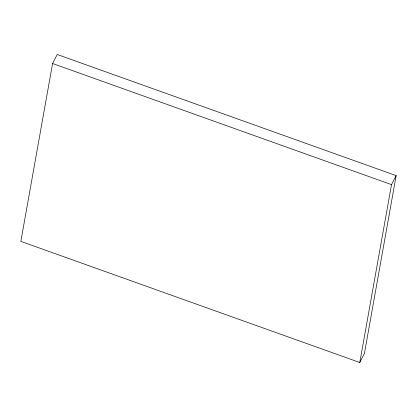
<?xml version="1.0" encoding="UTF-8"?>
<svg xmlns="http://www.w3.org/2000/svg" width="417" height="417" viewBox="0 0 417 417"><rect width="100%" height="100%" fill="white"/><g stroke="black" fill="none" stroke-linecap="round" stroke-linejoin="round"><path stroke-width="0.63" d="M52.584 63.509L20.85 241.386L359.782 362.503L364.416 353.491L396.15 175.614L57.218 54.497L52.584 63.509L391.516 184.627L359.782 362.503M391.516 184.627L396.15 175.614"/></g></svg>
